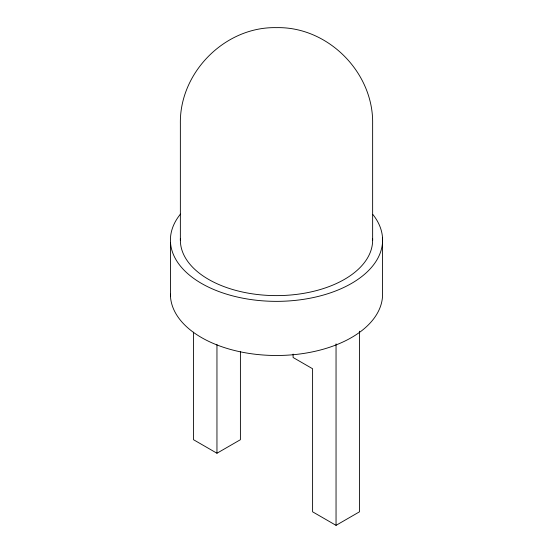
<?xml version="1.0" encoding="UTF-8"?>
<svg xmlns="http://www.w3.org/2000/svg" width="553" height="553" viewBox="0 0 553 553"><rect width="100%" height="100%" fill="white"/><g stroke="black" fill="none" stroke-linecap="round" stroke-linejoin="round"><path stroke-width="0.83" d="M193.515 332.146L193.515 439.711L216.956 453.239L240.403 439.711L240.403 351.743M293.097 354.079L293.097 357.494L312.597 368.754L312.597 511.815L336.044 525.35L359.485 511.815L359.485 331.199M382.51 237.804L382.51 291.943A106.086 61.245 0 0 1 278.408 355.482A106.086 61.245 0 0 1 170.414 294.141M372.639 240.106L372.639 123.713C373.593 72.395 327.874 26.42 276.5 27.65C225.126 26.42 179.407 72.395 180.361 123.713L180.361 240.106M336.044 343.876L336.044 525.35M216.956 344.581L216.956 453.239M170.49 242.408L170.49 296.546M372.916 214.557A106.086 61.245 0 0 1 276.065 301.357A106.086 61.245 0 0 1 180.451 214.108M372.598 238.495A96.139 55.507 0 0 1 276.5 295.613A96.139 55.507 0 0 1 180.402 238.495"/></g></svg>
